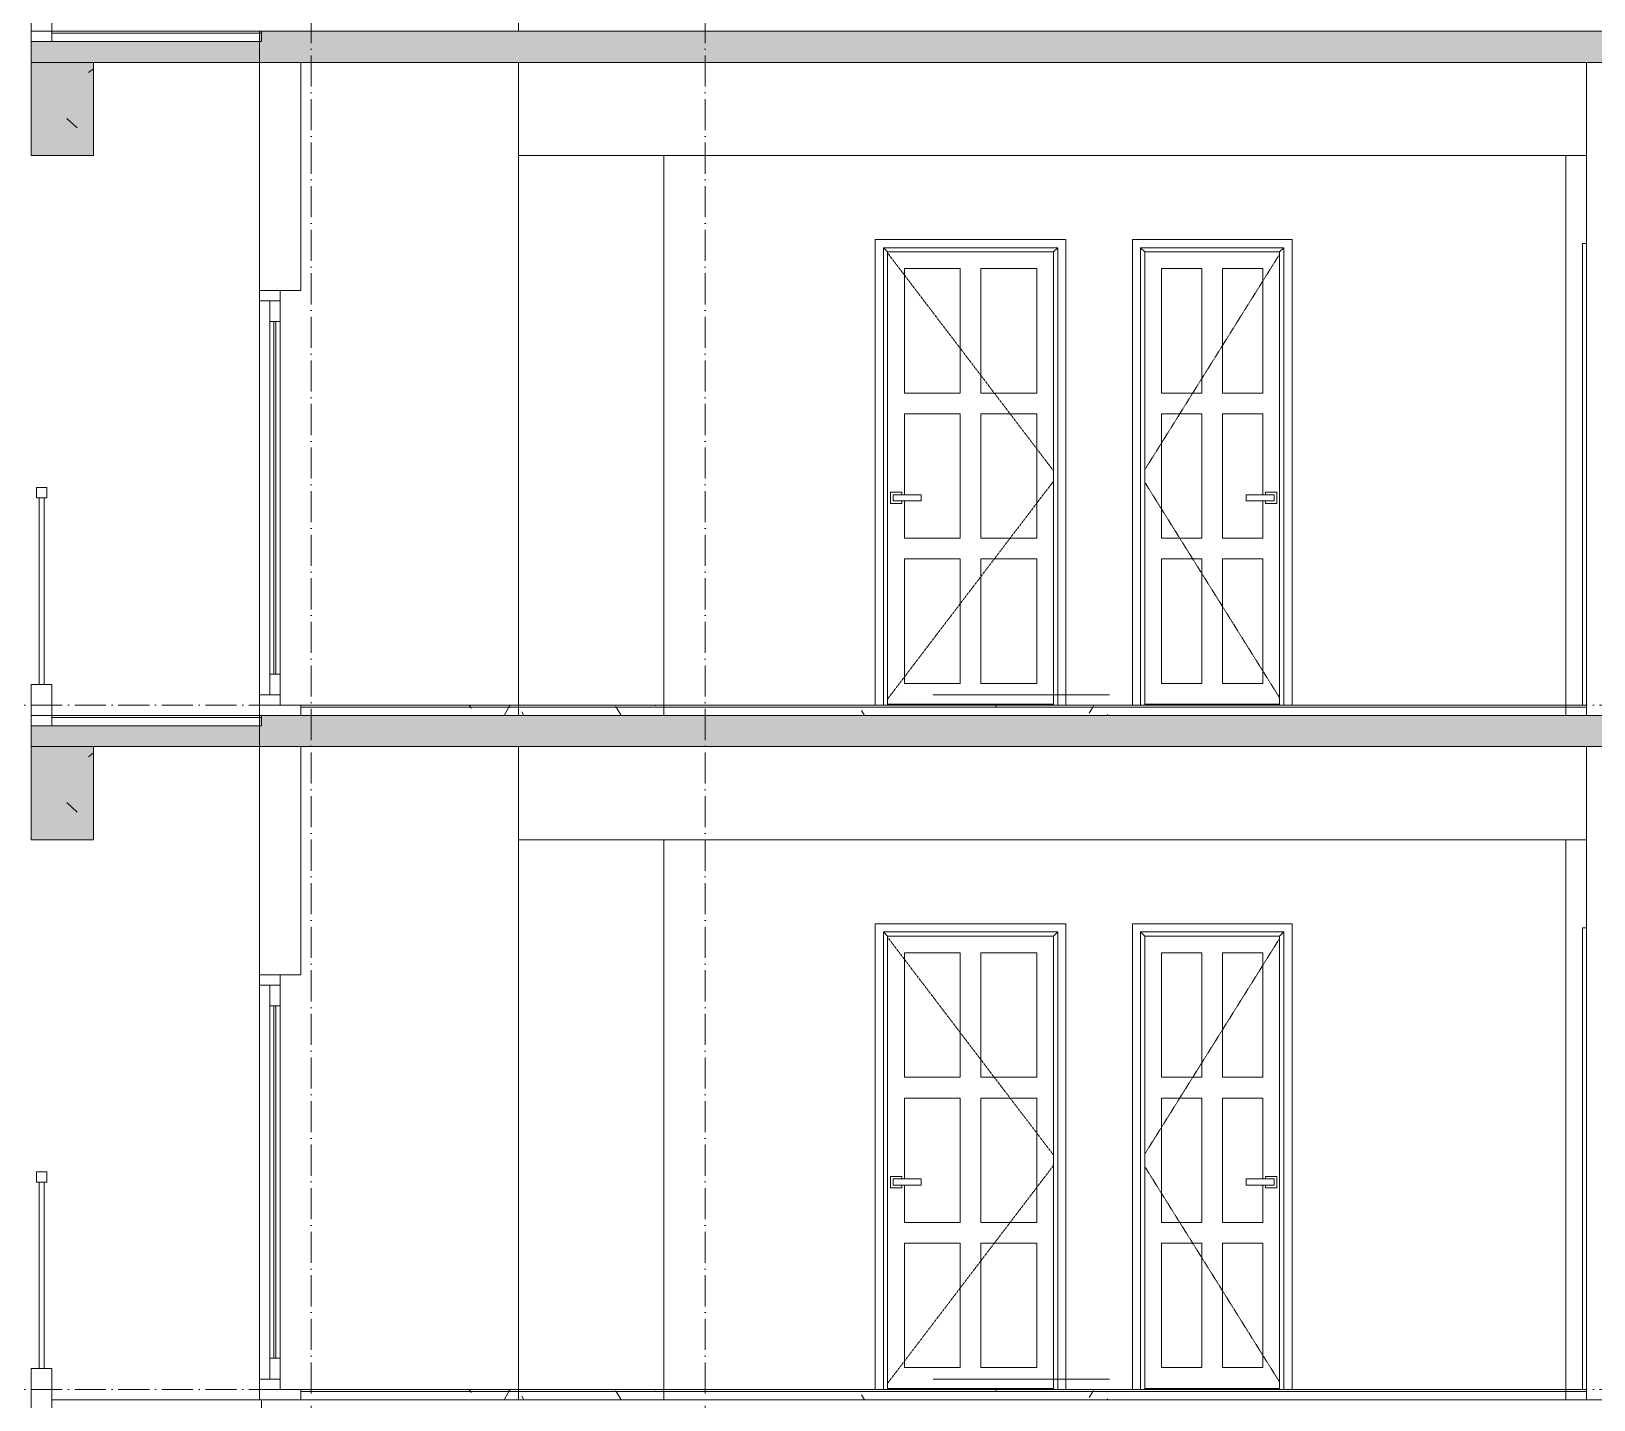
# Model space of a CAD drawing. Header units: millimetres. Extents: x -7075 to 54747, y -13937 to 93540.
# Drawn here: x 23600 to 31135, y 25150 to 31750 of the extents above; entities that cross this region are included whole.
import ezdxf

# ---------------------------------------------------------------- set-up
doc = ezdxf.new("R2010")
doc.units = ezdxf.units.MM
doc.linetypes.add('Dash 1_16_', pattern=[3.175, 1.5875, -1.5875])
doc.linetypes.add('Grid Line', pattern=[4.2, 3, -0.6, 0, -0.6])
for name, color, linetype, lineweight in [('A-DOOR', 31, 'Continuous', 5), ('A-FLOR-HRAL', 41, 'Continuous', 5), ('CUA', 31, 'Continuous', 9), ('NET CAT', 3, 'Continuous', 5), ('NET CATConcrete', 3, 'Continuous', 5), ('NET THAY 1', 41, 'Continuous', 5), ('NET THAY 2', 55, 'Continuous', 5), ('NET-CAT', 3, 'Continuous', 15), ('NET-THAY', 2, 'Continuous', 9), ('THIET BI', 44, 'Continuous', 5), ('TRUC', 225, 'Continuous', 5)]:
    doc.layers.add(name, color=color, linetype=linetype, lineweight=lineweight)
pattern_1 = [(0, (19236.3, 43100), (812.8, 203.2), [67.056, -542.544, 67.056, -542.544, -3251.2]), (0, (19236.3, 43100), (812.8, 203.2), [-1219.2, 67.056, -1152.144, 67.056, -542.544, -1422.4]), (0, (19236.3, 43100), (812.8, 203.2), [-3048, 67.056, -339.344, 67.056, -948.944]), (120, (19541.1, 43201.6), (-582.3764, 602.3054), [67.056, -542.544, 67.056, -3793.744]), (120, (19541.1, 43201.6), (-582.3764, 602.3054), [-676.656, -542.544, 67.056, -1152.144, -2032]), (120, (19541.1, 43201.6), (-582.3764, 602.3054), [-2438.4, 67.056, -542.544, 67.056, -1355.344]), (120, (19541.1, 43201.6), (-582.3764, 602.3054), [-3115.056, -339.344, 67.056, -948.944]), (240, (19642.7, 43608), (-230.4236, -805.5054), [67.056, -542.544, 67.056, -3793.744]), (240, (19642.7, 43608), (-230.4236, -805.5054), [-676.656, -542.544, 67.056, -1152.144, -2032]), (240, (19642.7, 43608), (-230.4236, -805.5054), [-2438.4, 67.056, -542.544, 67.056, -1355.344]), (240, (19642.7, 43608), (-230.4236, -805.5054), [-3115.056, -339.344, 67.056, -948.944])]
pattern_2 = [(0, (19236.3, 46400), (812.8, 203.2), [67.056, -542.544, 67.056, -542.544, -3251.2]), (0, (19236.3, 46400), (812.8, 203.2), [-1219.2, 67.056, -1152.144, 67.056, -542.544, -1422.4]), (0, (19236.3, 46400), (812.8, 203.2), [-3048, 67.056, -339.344, 67.056, -948.944]), (120, (19541.1, 46501.6), (-582.3764, 602.3054), [67.056, -542.544, 67.056, -3793.744]), (120, (19541.1, 46501.6), (-582.3764, 602.3054), [-676.656, -542.544, 67.056, -1152.144, -2032]), (120, (19541.1, 46501.6), (-582.3764, 602.3054), [-2438.4, 67.056, -542.544, 67.056, -1355.344]), (120, (19541.1, 46501.6), (-582.3764, 602.3054), [-3115.056, -339.344, 67.056, -948.944]), (240, (19642.7, 46908), (-230.4236, -805.5054), [67.056, -542.544, 67.056, -3793.744]), (240, (19642.7, 46908), (-230.4236, -805.5054), [-676.656, -542.544, 67.056, -1152.144, -2032]), (240, (19642.7, 46908), (-230.4236, -805.5054), [-2438.4, 67.056, -542.544, 67.056, -1355.344]), (240, (19642.7, 46908), (-230.4236, -805.5054), [-3115.056, -339.344, 67.056, -948.944])]

# ---------------------------------------------------------------- blocks, each defined once
blk = doc.blocks.new('M_Concrete-Rectangular-Column - C4a-300 X 2350mm-1074192-A-A')
at = {"layer": 'NET CAT', "color": 4}
blk.add_line((25949.9, 34900), (25949.9, 31750), dxfattribs=at)
blk = doc.blocks.new('ALC1807-ASCENT PLAZA-KET CAU 180524_rvt-1-A-A')
at = {"layer": 'NET CAT', "color": 4}
for p, q in [((25949.9, 31600), (25949.9, 28450)), ((26649.9, 31150), (26649.9, 28450)), ((30999.9, 31150), (30999.9, 28450)), ((25949.9, 28300), (25949.9, 25150)), ((26649.9, 27850), (26649.9, 25150)), ((30999.9, 27850), (30999.9, 25150))]:
    blk.add_line(p, q, dxfattribs=at)
at = {"color": 4, "lineweight": 5}
blk.add_blockref('M_Concrete-Rectangular-Column - C4a-300 X 2350mm-1074192-A-A', (0, 0), dxfattribs=at)
blk = doc.blocks.new('CUA VAO CAN HO - Type 1-1365711-A-A')
at = {"layer": 'CUA', "lineweight": 5}
for p, q in [((31079.9, 20826), (31079.9, 18600)), ((31099.9, 20826), (31079.9, 20826)), ((31319.9, 20826), (31299.9, 20826)), ((31319.9, 18600), (31319.9, 20826))]:
    blk.add_line(p, q, dxfattribs=at)
blk = doc.blocks.new('CUA WC - Type 1-V62-A-A')
at = {"layer": 'A-DOOR'}
for p, q in [((29050.9, 20105), (29050.9, 20705)), ((29050.9, 20705), (29244.9, 20705)), ((29244.9, 20705), (29244.9, 20105)), ((29344.9, 20105), (29344.9, 20705)), ((29344.9, 20705), (29538.9, 20705)), ((29538.9, 20705), (29538.9, 20105)), ((29244.9, 20105), (29050.9, 20105)), ((29538.9, 20105), (29344.9, 20105)), ((29050.9, 19405), (29050.9, 20005)), ((29050.9, 20005), (29244.9, 20005)), ((29244.9, 20005), (29244.9, 19405)), ((29344.9, 19405), (29344.9, 20005)), ((29344.9, 20005), (29538.9, 20005)), ((29538.9, 20005), (29538.9, 19615)), ((29538.9, 19585), (29538.9, 19405)), ((29244.9, 19405), (29050.9, 19405)), ((29538.9, 19405), (29344.9, 19405)), ((29050.9, 18705), (29050.9, 19305)), ((29050.9, 19305), (29244.9, 19305)), ((29244.9, 19305), (29244.9, 18705)), ((29344.9, 18705), (29344.9, 19305)), ((29344.9, 19305), (29538.9, 19305)), ((29538.9, 19305), (29538.9, 18705)), ((29244.9, 18705), (29050.9, 18705)), ((29538.9, 18705), (29344.9, 18705)), ((28969.9, 18605), (29619.9, 18605))]:
    blk.add_line(p, q, dxfattribs=at)
at = {"layer": 'CUA', "lineweight": 5}
for p, q in [((28909.9, 20846), (29679.9, 20846)), ((28909.9, 18600), (28909.9, 20846)), ((28969.9, 20786), (28949.9, 20806)), ((28949.9, 20806), (28949.9, 18600)), ((28949.9, 20806), (29639.9, 20806)), ((29619.9, 20786), (29639.9, 20806)), ((29639.9, 20806), (29639.9, 18600)), ((29679.9, 20846), (29679.9, 18600)), ((28969.9, 20786), (28969.9, 18600)), ((29619.9, 20786), (28969.9, 20786)), ((29619.9, 18600), (29619.9, 20786)), ((29458.9, 19615), (29593.9, 19615)), ((29458.9, 19615), (29458.9, 19585)), ((29551.4, 19627.5), (29551.4, 19615)), ((29606.4, 19627.5), (29551.4, 19627.5)), ((29593.9, 19585), (29593.9, 19615)), ((29606.4, 19572.5), (29606.4, 19627.5)), ((29593.9, 19585), (29458.9, 19585)), ((29551.4, 19585), (29551.4, 19572.5)), ((29551.4, 19572.5), (29606.4, 19572.5))]:
    blk.add_line(p, q, dxfattribs=at)
at = {"layer": 'CUA', "linetype": 'Dash 1_16_', "lineweight": 5}
for p, q in [((29619.9, 20774.6), (28969.9, 19735.4)), ((28969.9, 19674.6), (29619.9, 18635.4))]:
    blk.add_line(p, q, dxfattribs=at)
blk = doc.blocks.new('CUA PHONG NGU - Type 1-1365695-A-A')
at = {"layer": 'A-DOOR'}
for p, q in [((27810.9, 20105), (27810.9, 20705)), ((27810.9, 20705), (28079.9, 20705)), ((28079.9, 20705), (28079.9, 20105)), ((28179.9, 20105), (28179.9, 20705)), ((28179.9, 20705), (28448.9, 20705)), ((28448.9, 20705), (28448.9, 20105)), ((28079.9, 20105), (27810.9, 20105)), ((28448.9, 20105), (28179.9, 20105)), ((27810.9, 19615), (27810.9, 20005)), ((27810.9, 20005), (28079.9, 20005)), ((28079.9, 20005), (28079.9, 19405)), ((28179.9, 19405), (28179.9, 20005)), ((28179.9, 20005), (28448.9, 20005)), ((28448.9, 20005), (28448.9, 19405)), ((27810.9, 19405), (27810.9, 19585)), ((28079.9, 19405), (27810.9, 19405)), ((28448.9, 19405), (28179.9, 19405)), ((27810.9, 18705), (27810.9, 19305)), ((27810.9, 19305), (28079.9, 19305)), ((28079.9, 19305), (28079.9, 18705)), ((28179.9, 18705), (28179.9, 19305)), ((28179.9, 19305), (28448.9, 19305)), ((28448.9, 19305), (28448.9, 18705)), ((28079.9, 18705), (27810.9, 18705)), ((28448.9, 18705), (28179.9, 18705)), ((27729.9, 18605), (28529.9, 18605))]:
    blk.add_line(p, q, dxfattribs=at)
at = {"layer": 'CUA', "lineweight": 5}
for p, q in [((27669.9, 20846), (28589.9, 20846)), ((27669.9, 18600), (27669.9, 20846)), ((27709.9, 20806), (28549.9, 20806)), ((27709.9, 20806), (27729.9, 20786)), ((27709.9, 18600), (27709.9, 20806)), ((28549.9, 20806), (28529.9, 20786)), ((28549.9, 18600), (28549.9, 20806)), ((28589.9, 20846), (28589.9, 18600)), ((27729.9, 20786), (27729.9, 18600)), ((28529.9, 20786), (27729.9, 20786)), ((28529.9, 18600), (28529.9, 20786)), ((27798.4, 19627.5), (27743.4, 19627.5)), ((27743.4, 19627.5), (27743.4, 19572.5)), ((27755.9, 19615), (27890.9, 19615)), ((27755.9, 19615), (27755.9, 19585)), ((27798.4, 19615), (27798.4, 19627.5)), ((27890.9, 19585), (27890.9, 19615)), ((27743.4, 19572.5), (27798.4, 19572.5)), ((27890.9, 19585), (27755.9, 19585)), ((27798.4, 19572.5), (27798.4, 19585))]:
    blk.add_line(p, q, dxfattribs=at)
at = {"layer": 'CUA', "linetype": 'Dash 1_16_', "lineweight": 5}
for p, q in [((27729.9, 20780.1), (28529.9, 19729.9)), ((28529.9, 19680.1), (27729.9, 18629.9))]:
    blk.add_line(p, q, dxfattribs=at)
blk = doc.blocks.new('CUA LO GIA _LUA_ - CUA LO GIA _LUA_-V68-A-A')
at = {"layer": 'CUA'}
for p, q in [((24799.9, 23900), (24699.9, 23900)), ((24699.9, 23900), (24699.9, 23850)), ((24799.9, 23850), (24799.9, 23900)), ((24699.9, 23850), (24699.9, 21950)), ((24699.9, 23850), (24799.9, 23850)), ((24799.9, 23850), (24749.9, 23850)), ((24749.9, 23850), (24749.9, 23750)), ((24799.9, 23750), (24799.9, 23850)), ((24749.9, 23750), (24799.9, 23750)), ((24749.9, 23750), (24749.9, 22050)), ((24779.9, 23750), (24769.9, 23750)), ((24769.9, 23750), (24769.9, 22050)), ((24779.9, 22050), (24779.9, 23750)), ((24799.9, 23750), (24799.9, 22050)), ((24799.9, 22050), (24749.9, 22050)), ((24749.9, 22050), (24749.9, 21950)), ((24769.9, 22050), (24779.9, 22050)), ((24799.9, 21950), (24799.9, 22050)), ((24799.9, 21950), (24699.9, 21950)), ((24699.9, 21950), (24699.9, 21900)), ((24749.9, 21950), (24799.9, 21950)), ((24799.9, 21900), (24799.9, 21950)), ((24699.9, 21900), (24799.9, 21900))]:
    blk.add_line(p, q, dxfattribs=at)
blk = doc.blocks.new('X-BAN AN 4 GHE - X-BAN AN 4 GHE-1305595-A-A')
at = {"layer": 'THIET BI'}
for p, q in [((28799.9, 18650), (27949.9, 18650)), ((27949.9, 18650), (28799.9, 18650))]:
    blk.add_line(p, q, dxfattribs=at)
blk = doc.blocks.new('Railing - 25mm-1425477-A-A')
at = {"layer": 'NET THAY 2'}
for p, q in [((23637.4, 18700), (23637.4, 19600)), ((23662.4, 18700), (23662.4, 19600))]:
    blk.add_line(p, q, dxfattribs=at)
blk = doc.blocks.new('Railing - Railing-1837560-A-A')
at = {"layer": 'A-FLOR-HRAL'}
for p, q in [((23674.9, 22950), (23624.9, 22950)), ((23624.9, 22950), (23624.9, 22900)), ((23674.9, 22900), (23674.9, 22950)), ((23624.9, 22900), (23674.9, 22900))]:
    blk.add_line(p, q, dxfattribs=at)
blk.add_blockref('Railing - 25mm-1425477-A-A', (0, 3300))

msp = doc.modelspace()

# ---------------------------------------------------------------- hatches: boundary and pattern name
at = {"layer": 'NET CAT', "lineweight": 9}
h = msp.add_hatch(color=7, dxfattribs=at)
h.paths.add_polyline_path([(40110.6, 31600), (41499.9, 31600), (41499.9, 31750), (35649.9, 31750), (35649.9, 31600), (36906.2, 31600)], flags=0)
h.paths.add_polyline_path([(6949.9, 31600), (6949.9, 31750), (1099.9, 31750), (1099.9, 31600), (1657.6, 31600)], flags=0)
h.paths.add_polyline_path([(9649.9, 31600), (11599.9, 31600), (11599.9, 31750), (9649.9, 31750)], flags=0)
h.paths.add_polyline_path([(32949.9, 31600), (32949.9, 31750), (24699.9, 31750), (24699.9, 31600), (32799.9, 31600)], flags=0)
h = msp.add_hatch(color=7, dxfattribs=at)
h.paths.add_polyline_path([(40110.6, 31600), (41499.9, 31600), (41499.9, 31750), (35599.9, 31750), (35599.9, 31600), (36906.2, 31600)])
h.paths.add_polyline_path([(1099.9, 31600), (6949.9, 31600), (6949.9, 31750), (1099.9, 31750)])
h.paths.add_polyline_path([(9599.9, 31600), (11599.9, 31600), (11599.9, 31750), (9599.9, 31750)])
h.paths.add_polyline_path([(32999.9, 31600), (32999.9, 31750), (24699.9, 31750), (24699.9, 31600), (32900.6, 31600)])
for points in [[(23899.9, 31600), (24699.9, 31600), (24699.9, 31700), (23599.9, 31700), (23599.9, 31600)], [(24088.5, 31600), (24699.9, 31600), (24699.9, 31700), (23599.9, 31700), (23599.9, 31600)], [(23899.9, 28300), (24699.9, 28300), (24699.9, 28400), (23599.9, 28400), (23599.9, 28300)], [(24088.5, 28300), (24699.9, 28300), (24699.9, 28400), (23599.9, 28400), (23599.9, 28300)]]:
    msp.add_hatch(color=7, dxfattribs=at).paths.add_polyline_path(points, flags=0)
at = {"layer": 'NET CAT'}
h = msp.add_hatch(dxfattribs=at)
h.set_pattern_fill('FP_4', color=10, style=0, pattern_type=2)
h.set_pattern_definition(pattern_2)
h.paths.add_polyline_path([(31119.9, 28490), (31119.9, 28500), (24899.9, 28500), (24899.9, 28490), (30497.3, 28490)], flags=0)
h = msp.add_hatch(dxfattribs=at)
h.set_pattern_fill('FP_4', color=10, style=0, pattern_type=2)
h.set_pattern_definition(pattern_2)
h.paths.add_polyline_path([(28895.1, 28450), (31119.9, 28450), (31119.9, 28490), (24899.9, 28490), (24899.9, 28450), (27292.9, 28450)], flags=0)
at = {"layer": 'NET CAT', "lineweight": 9}
h = msp.add_hatch(color=7, dxfattribs=at)
h.paths.add_polyline_path([(40110.6, 28300), (41499.9, 28300), (41499.9, 28450), (35649.9, 28450), (35649.9, 28300), (36906.2, 28300)], flags=0)
h.paths.add_polyline_path([(6949.9, 28300), (6949.9, 28450), (1099.9, 28450), (1099.9, 28300), (1657.6, 28300)], flags=0)
h.paths.add_polyline_path([(9649.9, 28300), (11599.9, 28300), (11599.9, 28450), (9649.9, 28450)], flags=0)
h.paths.add_polyline_path([(32949.9, 28300), (32949.9, 28450), (24699.9, 28450), (24699.9, 28300), (32799.9, 28300)], flags=0)
h = msp.add_hatch(color=7, dxfattribs=at)
h.paths.add_polyline_path([(40110.6, 28300), (41499.9, 28300), (41499.9, 28450), (35599.9, 28450), (35599.9, 28300), (36906.2, 28300)])
h.paths.add_polyline_path([(1099.9, 28300), (6949.9, 28300), (6949.9, 28450), (1099.9, 28450)])
h.paths.add_polyline_path([(9599.9, 28300), (11599.9, 28300), (11599.9, 28450), (9599.9, 28450)])
h.paths.add_polyline_path([(32999.9, 28300), (32999.9, 28450), (24699.9, 28450), (24699.9, 28300), (32900.6, 28300)])
at = {"layer": 'NET CAT'}
h = msp.add_hatch(dxfattribs=at)
h.set_pattern_fill('FP_4', color=10, style=0, pattern_type=2)
h.set_pattern_definition(pattern_1)
h.paths.add_polyline_path([(31119.9, 25190), (31119.9, 25200), (24899.9, 25200), (24899.9, 25190), (30497.3, 25190)], flags=0)
h = msp.add_hatch(dxfattribs=at)
h.set_pattern_fill('FP_4', color=10, style=0, pattern_type=2)
h.set_pattern_definition(pattern_1)
h.paths.add_polyline_path([(28895.1, 25150), (31119.9, 25150), (31119.9, 25190), (24899.9, 25190), (24899.9, 25150), (27292.9, 25150)], flags=0)
at = {"layer": 'NET CATConcrete'}
h = msp.add_hatch(dxfattribs=at)
h.set_pattern_fill('FP_1', color=256, style=0, pattern_type=2)
h.set_pattern_definition([(50, (19236.3, 46400), (1457.47, -127.51), [152.4, -1676.4]), (355, (19236.3, 46400), (-281.94, 1528.45), [121.92, -1341.12]), (100.451, (19357.8, 46389.4), (1175.54, 1400.93), [129.52, -1424.72]), (46.184, (19236.3, 46806.4), (2168.63, -336.34), [228.6, -2514.6]), (96.636, (19417, 46778.4), (1899.22, 1979.42), [194.28, -2137.08]), (351.184, (19236.3, 46806.4), (1899.24, 1979.4), [182.88, -2011.68]), (21, (19439.5, 46704.8), (1212.915, -818.12), [152.4, -1676.4]), (326, (19439.5, 46704.8), (494.42, 1473.5), [121.92, -1341.12]), (71.451, (19540.6, 46636.6), (1707.34, 655.37), [129.52, -1424.72]), (37.5, (19236.3, 46400), (24.71, 676.44), [67.056, -1257.81, 67.056, -1294.384, -1346.2]), (37.5, (19236.3, 46400), (24.71, 676.44), [-2686.304, 67.056, -1279.144]), (7.5, (19236.3, 46400), (534.558, 801.444), [67.056, -709.17, 67.056, -1227.33, -513.08]), (7.5, (19236.3, 46400), (534.558, 801.444), [-2070.61, 67.056, -446.024]), (327.5, (18783.16, 46400), (1084.728, -45.831), [67.056, -440.944, 67.056, -1517.904, -2103.12]), (327.5, (18783.16, 46400), (1084.728, -45.831), [-2092.96, 67.056, -2036.064]), (317.5, (18580, 46400), (1185.035, 203.414), [67.056, -593.344, 67.056, -985.52, -1493.52]), (317.5, (18580, 46400), (1185.035, 203.414), [-1712.98, 67.06, -1426.46])])
h.paths.add_polyline_path([(23899.9, 31150), (23899.9, 31600), (23599.9, 31600), (23599.9, 31150)], flags=0)
for points in [[(23899.9, 31150), (23899.9, 31600), (23599.9, 31600), (23599.9, 31150)], [(23899.9, 31150), (23899.9, 31600), (23599.9, 31600), (23599.9, 31150)], [(23899.9, 27850), (23899.9, 28300), (23599.9, 28300), (23599.9, 27850)], [(23899.9, 27850), (23899.9, 28300), (23599.9, 28300), (23599.9, 27850)]]:
    msp.add_hatch(color=256, dxfattribs=at).paths.add_polyline_path(points, flags=0)
h = msp.add_hatch(dxfattribs=at)
h.set_pattern_fill('FP_1', color=256, style=0, pattern_type=2)
h.set_pattern_definition([(50, (19236.3, 43100), (1457.47, -127.51), [152.4, -1676.4]), (355, (19236.3, 43100), (-281.94, 1528.45), [121.92, -1341.12]), (100.451, (19357.8, 43089.4), (1175.54, 1400.93), [129.52, -1424.72]), (46.184, (19236.3, 43506.4), (2168.63, -336.34), [228.6, -2514.6]), (96.636, (19417, 43478.4), (1899.22, 1979.42), [194.28, -2137.08]), (351.184, (19236.3, 43506.4), (1899.24, 1979.4), [182.88, -2011.68]), (21, (19439.5, 43404.8), (1212.915, -818.12), [152.4, -1676.4]), (326, (19439.5, 43404.8), (494.42, 1473.5), [121.92, -1341.12]), (71.451, (19540.6, 43336.6), (1707.34, 655.37), [129.52, -1424.72]), (37.5, (19236.3, 43100), (24.71, 676.44), [67.056, -1257.81, 67.056, -1294.384, -1346.2]), (37.5, (19236.3, 43100), (24.71, 676.44), [-2686.304, 67.056, -1279.144]), (7.5, (19236.3, 43100), (534.558, 801.444), [67.056, -709.17, 67.056, -1227.33, -513.08]), (7.5, (19236.3, 43100), (534.558, 801.444), [-2070.61, 67.056, -446.024]), (327.5, (18783.16, 43100), (1084.728, -45.831), [67.056, -440.944, 67.056, -1517.904, -2103.12]), (327.5, (18783.16, 43100), (1084.728, -45.831), [-2092.96, 67.056, -2036.064]), (317.5, (18580, 43100), (1185.035, 203.414), [67.056, -593.344, 67.056, -985.52, -1493.52]), (317.5, (18580, 43100), (1185.035, 203.414), [-1712.98, 67.06, -1426.46])])
h.paths.add_polyline_path([(23899.9, 27850), (23899.9, 28300), (23599.9, 28300), (23599.9, 27850)], flags=0)

# ---------------------------------------------------------------- linework, layer by layer
at = {"layer": 'NET CAT', "lineweight": 13}
for p, q in [((23599.9, 31600), (23599.9, 31150)), ((23599.9, 31600), (23599.9, 31150)), ((23899.9, 31150), (23899.9, 31600)), ((23899.9, 31150), (23899.9, 31600)), ((23599.9, 31150), (23899.9, 31150)), ((23599.9, 31150), (23899.9, 31150)), ((23599.9, 28300), (23599.9, 27850)), ((23599.9, 28300), (23599.9, 27850)), ((23899.9, 27850), (23899.9, 28300)), ((23899.9, 27850), (23899.9, 28300)), ((23599.9, 27850), (23899.9, 27850)), ((23599.9, 27850), (23899.9, 27850))]:
    msp.add_line(p, q, dxfattribs=at)
at = {"layer": 'NET CATConcrete'}
for p, q in [((23899.9, 31600), (23599.9, 31600)), ((23899.9, 28300), (23599.9, 28300))]:
    msp.add_line(p, q, dxfattribs=at)
at = {"layer": 'NET THAY 2'}
for p, q in [((24709.9, 31740), (23699.9, 31740)), ((31099.9, 28500), (24899.9, 28500)), ((31099.9, 28490), (24899.9, 28490)), ((24709.9, 28450), (23699.9, 28450)), ((24709.9, 28440), (23699.9, 28440)), ((31099.9, 25200), (24899.9, 25200)), ((31099.9, 25190), (24899.9, 25190)), ((24709.9, 25150), (23699.9, 25150))]:
    msp.add_line(p, q, dxfattribs=at)
at = {"layer": 'NET-CAT'}
for p, q in [((23599.9, 31900), (23599.9, 31700)), ((23699.9, 31700), (23699.9, 31900)), ((23699.9, 31750), (23699.9, 31700)), ((32949.9, 31750), (24699.9, 31750)), ((24699.9, 31750), (24699.9, 31600)), ((31299.9, 31750), (24699.9, 31750)), ((24699.9, 31600), (24699.9, 31750)), ((24709.9, 31700), (24709.9, 31750)), ((24699.9, 31700), (23599.9, 31700)), ((23599.9, 31700), (23599.9, 31600)), ((24699.9, 31700), (23599.9, 31700)), ((23599.9, 31700), (23599.9, 31600)), ((23599.9, 31700), (23699.9, 31700)), ((23699.9, 31700), (24709.9, 31700)), ((24699.9, 31600), (24699.9, 31700)), ((23899.9, 31600), (24699.9, 31600)), ((23899.9, 31600), (32799.9, 31600)), ((24699.9, 31600), (32799.9, 31600)), ((24899.9, 31600), (24699.9, 31600)), ((24699.9, 31600), (24699.9, 30500)), ((24899.9, 31600), (24699.9, 31600)), ((24899.9, 30500), (24899.9, 31600)), ((31099.9, 31600), (31099.9, 28450)), ((31299.9, 31600), (31099.9, 31600)), ((31299.9, 31600), (31099.9, 31600)), ((24699.9, 30500), (24899.9, 30500)), ((23599.9, 28600), (23599.9, 28400)), ((23699.9, 28600), (23599.9, 28600)), ((23699.9, 28400), (23699.9, 28600)), ((24899.9, 28500), (24699.9, 28500)), ((24699.9, 28500), (24699.9, 28450)), ((24899.9, 28450), (24899.9, 28500)), ((23699.9, 28450), (23699.9, 28400)), ((32949.9, 28450), (24699.9, 28450)), ((24699.9, 28450), (24699.9, 28300)), ((31299.9, 28450), (24699.9, 28450)), ((24699.9, 28300), (24699.9, 28450)), ((24699.9, 28450), (24899.9, 28450)), ((24709.9, 28400), (24709.9, 28450)), ((24899.9, 28450), (31119.9, 28450)), ((31099.9, 28450), (31299.9, 28450)), ((24699.9, 28400), (23599.9, 28400)), ((23599.9, 28400), (23599.9, 28300)), ((24699.9, 28400), (23599.9, 28400)), ((23599.9, 28400), (23599.9, 28300)), ((23599.9, 28400), (23699.9, 28400)), ((23699.9, 28400), (24709.9, 28400)), ((24699.9, 28300), (24699.9, 28400)), ((23899.9, 28300), (24699.9, 28300)), ((23899.9, 28300), (32799.9, 28300)), ((24699.9, 28300), (32799.9, 28300)), ((24899.9, 28300), (24699.9, 28300)), ((24699.9, 28300), (24699.9, 27200)), ((24899.9, 28300), (24699.9, 28300)), ((24899.9, 27200), (24899.9, 28300)), ((31099.9, 28300), (31099.9, 25150)), ((31299.9, 28300), (31099.9, 28300)), ((31299.9, 28300), (31099.9, 28300)), ((24699.9, 27200), (24899.9, 27200)), ((23599.9, 25300), (23599.9, 25100)), ((23699.9, 25300), (23599.9, 25300)), ((23699.9, 25100), (23699.9, 25300)), ((24899.9, 25200), (24699.9, 25200)), ((24699.9, 25200), (24699.9, 25150)), ((24899.9, 25150), (24899.9, 25200)), ((23699.9, 25150), (23699.9, 25100)), ((24699.9, 25150), (24899.9, 25150)), ((24709.9, 25100), (24709.9, 25150)), ((24899.9, 25150), (31119.9, 25150)), ((31099.9, 25150), (31299.9, 25150))]:
    msp.add_line(p, q, dxfattribs=at)
at = {"layer": 'NET-THAY'}
for p, q in [((23599.9, 31700), (23599.9, 31750)), ((23599.9, 31750), (24699.9, 31750)), ((23599.9, 31600), (23899.9, 31600)), ((31099.9, 31150), (25949.9, 31150)), ((23599.9, 28400), (23599.9, 28450)), ((23599.9, 28450), (24699.9, 28450)), ((23599.9, 28300), (23899.9, 28300)), ((31099.9, 27850), (25949.9, 27850))]:
    msp.add_line(p, q, dxfattribs=at)
at = {"layer": 'TRUC', "linetype": 'Grid Line', "ltscale": 50}
for p, q in [((24949.9, -10536.9), (24949.9, 93540.4)), ((26849.9, -10536.9), (26849.9, 93540.4)), ((-7075.1, 28500), (51521, 28500)), ((-7075.1, 25200), (51521, 25200))]:
    msp.add_line(p, q, dxfattribs=at)

# ---------------------------------------------------------------- block references
at = {"lineweight": 5}
msp.add_blockref('ALC1807-ASCENT PLAZA-KET CAU 180524_rvt-1-A-A', (0, 0), dxfattribs=at)
at = {"layer": 'CUA'}
for name, p in [('CUA PHONG NGU - Type 1-1365695-A-A', (0, 9900)), ('CUA WC - Type 1-V62-A-A', (0, 9900)), ('CUA VAO CAN HO - Type 1-1365711-A-A', (0, 9900)), ('CUA LO GIA _LUA_ - CUA LO GIA _LUA_-V68-A-A', (0, 6600)), ('CUA PHONG NGU - Type 1-1365695-A-A', (0, 6600)), ('CUA WC - Type 1-V62-A-A', (0, 6600)), ('CUA VAO CAN HO - Type 1-1365711-A-A', (0, 6600)), ('CUA LO GIA _LUA_ - CUA LO GIA _LUA_-V68-A-A', (0, 3300))]:
    msp.add_blockref(name, p, dxfattribs=at)
at = {"layer": 'NET THAY 1'}
for p in [(0, 6600), (0, 3300)]:
    msp.add_blockref('Railing - Railing-1837560-A-A', p, dxfattribs=at)
at = {"layer": 'THIET BI'}
for p in [(0, 9900), (0, 6600)]:
    msp.add_blockref('X-BAN AN 4 GHE - X-BAN AN 4 GHE-1305595-A-A', p, dxfattribs=at)

doc.saveas('drawing.dxf')
